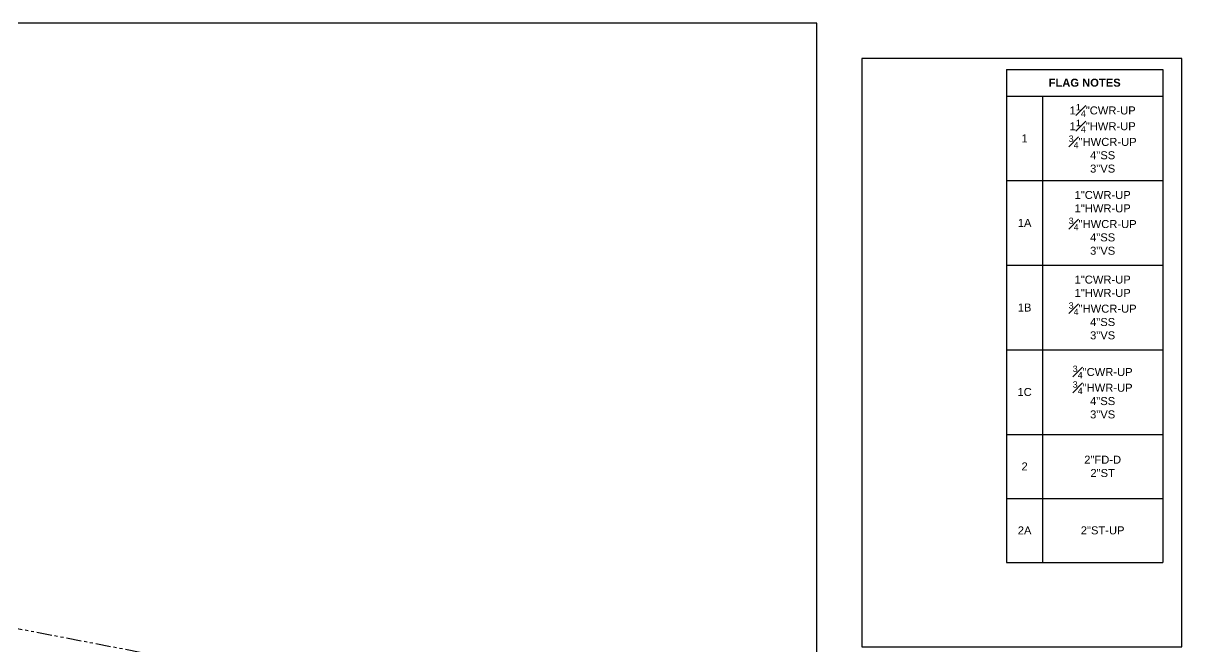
# Model space of a CAD drawing. Extents: x -3956 to 957, y -346 to 1886.
# Drawn here: x -780 to 957, y 951 to 1886 of the extents above; entities that cross this region are included whole.
import ezdxf

# ---------------------------------------------------------------- set-up
doc = ezdxf.new("R2010")
doc.units = 0
doc.header["$LTSCALE"] = 36
doc.header["$MEASUREMENT"] = 0
doc.linetypes.add('PHANTOM2', pattern=[1.25, 0.625, -0.125, 0.125, -0.125, 0.125, -0.125])
doc.layers.add('G-ANNO-TEXT', color=70, linetype='Continuous')
doc.styles.add('Arial', font='arial.ttf')
doc.styles.add('Arial Bold', font='arialbd.ttf')

msp = doc.modelspace()

# ---------------------------------------------------------------- linework, layer by layer
at = {"layer": 'DEFPOINTS'}
for p, q in [((410.3, 1886.1), (-2625.7, 1886.1)), ((410.3, -345.9), (410.3, 1886.1)), ((957.3, 1833.1), (477.7, 1833.1)), ((477.7, 1833.1), (477.7, 950.8)), ((957.3, 1833.1), (477.7, 1833.1)), ((477.7, 1833.1), (477.7, 950.8)), ((957.3, 950.8), (957.3, 1833.1)), ((957.3, 950.8), (957.3, 1833.1)), ((477.7, 950.8), (957.3, 950.8)), ((477.7, 950.8), (957.3, 950.8))]:
    msp.add_line(p, q, dxfattribs=at)
at = {"layer": 'G-ANNO-TEXT'}
for p, q in [((694.6, 1816.7), (928.6, 1816.7)), ((694.6, 1816.7), (694.6, 1077.3)), ((928.6, 1816.7), (928.6, 1077.3)), ((694.6, 1776.7), (928.6, 1776.7)), ((748.6, 1776.7), (748.6, 1077.3)), ((694.6, 1649.9), (928.6, 1649.9)), ((694.6, 1523), (928.6, 1523)), ((694.6, 1396.2), (928.6, 1396.2)), ((694.6, 1269.3), (928.6, 1269.3)), ((694.6, 1173.3), (928.6, 1173.3)), ((694.6, 1077.3), (928.6, 1077.3))]:
    msp.add_line(p, q, dxfattribs=at)
at = {"layer": 'G-ANNO-TEXT', "linetype": 'PHANTOM2'}
msp.add_line((-1024, 1023.7), (-588, 939.7), dxfattribs=at)

# ---------------------------------------------------------------- texts
at = {"layer": 'G-ANNO-TEXT', "char_height": 12, "attachment_point": 5}
for s, insert, width, style in [('FLAG NOTES', (811.6, 1796.7), 210, 'Arial Bold'), ('\\A1;1{\\H0.8x;\\S1#4;}"CWR-UP\\P1{\\H0.8x;\\S1#4;}"HWR-UP\\P{\\H0.8x;\\S3#4;}"HWCR-UP\\P4"SS\\P3"VS', (838.6, 1713.3), 156, 'Arial'), ('1', (721.6, 1713.3), 30, 'Arial'), ('\\A1;1"CWR-UP\\P1"HWR-UP\\P{\\H0.8x;\\S3#4;}"HWCR-UP\\P4"SS\\P3"VS', (838.6, 1586.5), 156, 'Arial'), ('1A', (721.6, 1586.5), 30, 'Arial'), ('\\A1;1"CWR-UP\\P1"HWR-UP\\P{\\H0.8x;\\S3#4;}"HWCR-UP\\P4"SS\\P3"VS', (838.6, 1459.6), 156, 'Arial'), ('1B', (721.6, 1459.6), 30, 'Arial'), ('\\A1;{\\H0.8x;\\S3#4;}"CWR-UP\\P{\\H0.8x;\\S3#4;}"HWR-UP\\P4"SS\\P3"VS', (838.6, 1332.8), 156, 'Arial'), ('1C', (721.6, 1332.8), 30, 'Arial'), ('\\A1;2"FD-D\\P2"ST', (838.6, 1221.3), 179.938, 'Arial'), ('2', (721.6, 1221.3), 53.938, 'Arial'), ('2A', (721.6, 1125.3), 53.938, 'Arial'), ('2"ST-UP', (838.6, 1125.3), 179.938, 'Arial')]:
    msp.add_mtext(s, dxfattribs=dict(at, insert=insert, width=width, style=style))

doc.saveas('drawing.dxf')
